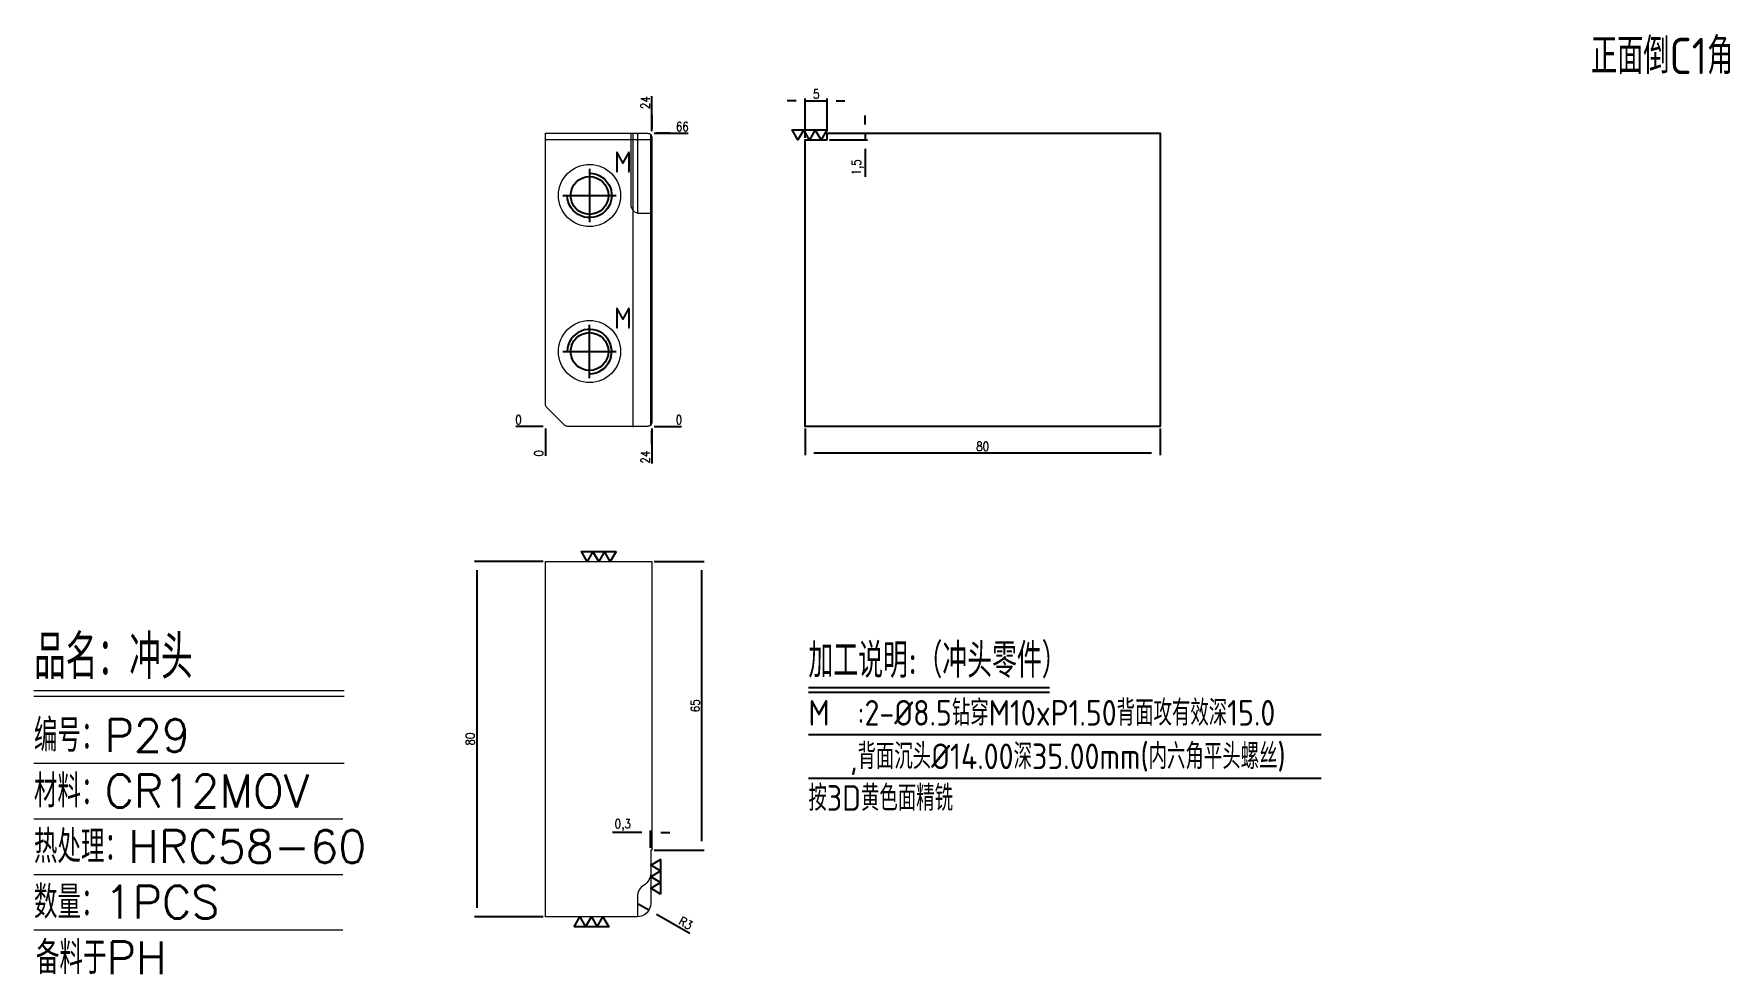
# Model space of a CAD drawing. Header units: millimetres. Extents: x 90238 to 90620, y 9297 to 9509.
import ezdxf
from ezdxf.enums import TextEntityAlignment as Align

# ---------------------------------------------------------------- set-up
doc = ezdxf.new("R2010")
doc.units = ezdxf.units.MM
doc.linetypes.add('CENTER', pattern=[0])
doc.linetypes.add('HIDDEN', pattern=[0])
for name, color, linetype in [('DIM', 4, 'Continuous'), ('PUNCH', 2, 'Continuous'), ('TEXT', 4, 'Continuous')]:
    doc.layers.add(name, color=color, linetype=linetype)
doc.styles.add('chinesef_fs', font='simplex.shx', dxfattribs={"bigfont": 'gbcbig.shx'})
doc.styles.add('gbenor', font='gbenor.shx', dxfattribs={"bigfont": 'gbcbig.shx'})
doc.styles.get("Standard").update_dxf_attribs({"font": 'txt.shx', "width": 0.85, "bigfont": 'ctxt.shx'})
doc.dimstyles.new('T-2-WX', dxfattribs={"dimtxt": 2, "dimasz": 2, "dimexe": 0.5, "dimexo": 0.5, "dimgap": 0.5, "dimtad": 1, "dimtxsty": 'Standard', "dimblk": 'OPEN30', "dimcen": 0, "dimazin": 3, "dimtfac": 1, "dimtmove": 0, "dimatfit": 3, "dimldrblk": 'OPEN30', "dimlwd": -1, "dimlwe": -1})

# ---------------------------------------------------------------- blocks, each defined once
blk = doc.blocks.new('*D7579')
at = {"layer": 'Defpoints', "color": 0}
for p in [(90353.51, 9389.93), (90338.06, 9309.93), (90353.51, 9309.93)]:
    blk.add_point(p, dxfattribs=at)
at = {"layer": 'DIM', "color": 0}
for p, q in [((90353.01, 9389.93), (90337.56, 9389.93)), ((90338.06, 9387.93), (90338.06, 9311.93)), ((90353.01, 9309.93), (90337.56, 9309.93))]:
    blk.add_line(p, q, dxfattribs=at)
at = {"layer": 'DIM', "color": 0, "insert": (90336.56, 9349.93), "char_height": 2, "attachment_point": 5, "rotation": 90}
blk.add_mtext('80', dxfattribs=at)
blk = doc.blocks.new('_Open30')
blk = doc.blocks.new('*D7580')
at = {"layer": 'Defpoints', "color": 0}
for p in [(90353.51, 9420.34), (90377.51, 9420.34), (90382.51, 9420.34)]:
    blk.add_point(p, dxfattribs=at)
at = {"layer": 'DIM', "color": 0}
blk.add_line((90378.01, 9420.34), (90384.14, 9420.34), dxfattribs=at)
at = {"layer": 'DIM', "color": 0, "insert": (90383.58, 9421.84), "char_height": 2, "attachment_point": 5}
blk.add_mtext('0', dxfattribs=at)
blk = doc.blocks.new('*D7581')
at = {"layer": 'Defpoints', "color": 0}
for p in [(90377.51, 9486.34), (90382.51, 9486.34), (90353.51, 9420.34)]:
    blk.add_point(p, dxfattribs=at)
at = {"layer": 'DIM', "color": 0}
for p, q in [((90378.01, 9486.34), (90381.51, 9486.34)), ((90381.51, 9486.34), (90378.51, 9486.34)), ((90378.51, 9486.34), (90385.68, 9486.34))]:
    blk.add_line(p, q, dxfattribs=at)
at = {"layer": 'DIM', "color": 0, "insert": (90384.35, 9487.84), "char_height": 2, "attachment_point": 5}
blk.add_mtext('66', dxfattribs=at)
blk = doc.blocks.new('*D7582')
at = {"layer": 'Defpoints', "color": 0}
for p in [(90348.51, 9420.34), (90353.51, 9420.34), (90353.51, 9420.34)]:
    blk.add_point(p, dxfattribs=at)
at = {"layer": 'DIM', "color": 0}
blk.add_line((90353.01, 9420.34), (90346.88, 9420.34), dxfattribs=at)
at = {"layer": 'DIM', "color": 0, "insert": (90347.44, 9421.84), "char_height": 2, "attachment_point": 5}
blk.add_mtext('0', dxfattribs=at)
blk = doc.blocks.new('*D7583')
at = {"layer": 'Defpoints', "color": 0}
for p in [(90353.51, 9420.34), (90377.51, 9420.34), (90377.51, 9415.34)]:
    blk.add_point(p, dxfattribs=at)
at = {"layer": 'DIM', "color": 0}
for p, q in [((90377.51, 9419.84), (90377.51, 9416.34)), ((90377.51, 9416.34), (90377.51, 9419.34)), ((90377.51, 9419.34), (90377.51, 9412))]:
    blk.add_line(p, q, dxfattribs=at)
at = {"layer": 'DIM', "color": 0, "insert": (90376.01, 9413.42), "char_height": 2, "attachment_point": 5, "rotation": 90}
blk.add_mtext('24', dxfattribs=at)
blk = doc.blocks.new('*D7584')
at = {"layer": 'Defpoints', "color": 0}
for p in [(90353.51, 9420.34), (90353.51, 9420.34), (90353.51, 9415.34)]:
    blk.add_point(p, dxfattribs=at)
at = {"layer": 'DIM', "color": 0}
blk.add_line((90353.51, 9419.84), (90353.51, 9413.7), dxfattribs=at)
at = {"layer": 'DIM', "color": 0, "insert": (90352.01, 9414.27), "char_height": 2, "attachment_point": 5, "rotation": 90}
blk.add_mtext('0', dxfattribs=at)
blk = doc.blocks.new('*D7585')
at = {"layer": 'Defpoints', "color": 0}
for p in [(90377.51, 9491.34), (90377.51, 9486.34), (90353.51, 9420.34)]:
    blk.add_point(p, dxfattribs=at)
at = {"layer": 'DIM', "color": 0}
for p, q in [((90377.51, 9487.34), (90377.51, 9494.67)), ((90377.51, 9486.84), (90377.51, 9490.34)), ((90377.51, 9490.34), (90377.51, 9487.34))]:
    blk.add_line(p, q, dxfattribs=at)
at = {"layer": 'DIM', "color": 0, "insert": (90376.01, 9493.25), "char_height": 2, "attachment_point": 5, "rotation": 90}
blk.add_mtext('24', dxfattribs=at)
blk = doc.blocks.new('*D7586')
at = {"layer": 'Defpoints', "color": 0}
for p in [(90377.51, 9389.93), (90388.74, 9389.93), (90377.51, 9324.93)]:
    blk.add_point(p, dxfattribs=at)
at = {"layer": 'DIM', "color": 0}
for p, q in [((90378.01, 9389.93), (90389.24, 9389.93)), ((90388.74, 9326.93), (90388.74, 9387.93)), ((90378.01, 9324.93), (90389.24, 9324.93))]:
    blk.add_line(p, q, dxfattribs=at)
at = {"layer": 'DIM', "color": 0, "insert": (90387.24, 9357.43), "char_height": 2, "attachment_point": 5, "rotation": 90}
blk.add_mtext('65', dxfattribs=at)
blk = doc.blocks.new('*D7587')
at = {"layer": 'Defpoints', "color": 0}
for p in [(90377.21, 9328.87), (90377.21, 9324.93), (90377.51, 9324.93)]:
    blk.add_point(p, dxfattribs=at)
at = {"layer": 'DIM', "color": 0}
for p, q in [((90375.21, 9328.87), (90368.65, 9328.87)), ((90377.21, 9325.43), (90377.21, 9329.37)), ((90377.51, 9328.87), (90377.21, 9328.87)), ((90377.51, 9325.43), (90377.51, 9329.37)), ((90379.51, 9328.87), (90381.51, 9328.87))]:
    blk.add_line(p, q, dxfattribs=at)
at = {"layer": 'DIM', "color": 0, "insert": (90370.93, 9330.56), "char_height": 2, "attachment_point": 5}
blk.add_mtext('0,3', dxfattribs=at)
blk = doc.blocks.new('*D7588')
at = {"layer": 'Defpoints', "color": 0}
for p in [(90374.21, 9312.93), (90376.82, 9311.45)]:
    blk.add_point(p, dxfattribs=at)
at = {"layer": 'DIM', "color": 0}
for p, q in [((90374.21, 9312.93), (90376.82, 9311.45)), ((90378.56, 9310.47), (90386.01, 9306.25))]:
    blk.add_line(p, q, dxfattribs=at)
at = {"layer": 'DIM', "color": 0, "insert": (90385.12, 9308.48), "char_height": 2, "attachment_point": 5, "rotation": 330.4794}
blk.add_mtext('R3', dxfattribs=at)
blk = doc.blocks.new('*D7589')
at = {"layer": 'Defpoints', "color": 0}
for p in [(90411.97, 9420.34), (90491.97, 9420.34), (90411.97, 9414.34)]:
    blk.add_point(p, dxfattribs=at)
at = {"layer": 'DIM', "color": 0}
for p, q in [((90411.97, 9419.84), (90411.97, 9413.84)), ((90491.97, 9419.84), (90491.97, 9413.84)), ((90489.97, 9414.34), (90413.97, 9414.34))]:
    blk.add_line(p, q, dxfattribs=at)
at = {"layer": 'DIM', "color": 0, "insert": (90451.97, 9415.84), "char_height": 2, "attachment_point": 5}
blk.add_mtext('80', dxfattribs=at)
blk = doc.blocks.new('*D7590')
at = {"layer": 'Defpoints', "color": 0}
for p in [(90416.97, 9493.68), (90411.97, 9484.84), (90416.97, 9486.34)]:
    blk.add_point(p, dxfattribs=at)
at = {"layer": 'DIM', "color": 0}
for p, q in [((90409.97, 9493.68), (90407.97, 9493.68)), ((90411.97, 9485.34), (90411.97, 9494.18)), ((90411.97, 9493.68), (90416.97, 9493.68)), ((90416.97, 9486.84), (90416.97, 9494.18)), ((90418.97, 9493.68), (90420.97, 9493.68))]:
    blk.add_line(p, q, dxfattribs=at)
at = {"layer": 'DIM', "color": 0, "insert": (90414.47, 9495.18), "char_height": 2, "attachment_point": 5}
blk.add_mtext('5', dxfattribs=at)
blk = doc.blocks.new('*D7591')
at = {"layer": 'Defpoints', "color": 0}
for p in [(90416.97, 9486.34), (90416.97, 9484.84), (90425.53, 9484.84)]:
    blk.add_point(p, dxfattribs=at)
at = {"layer": 'DIM', "color": 0}
for p, q in [((90425.53, 9488.34), (90425.53, 9490.34)), ((90417.47, 9486.34), (90426.03, 9486.34)), ((90417.47, 9484.84), (90426.03, 9484.84)), ((90425.53, 9486.34), (90425.53, 9484.84)), ((90425.53, 9482.84), (90425.53, 9476.52))]:
    blk.add_line(p, q, dxfattribs=at)
at = {"layer": 'DIM', "color": 0, "insert": (90423.84, 9478.68), "char_height": 2, "attachment_point": 5, "rotation": 90}
blk.add_mtext('1,5', dxfattribs=at)

msp = doc.modelspace()

# ---------------------------------------------------------------- linework, layer by layer
at = {"layer": 'DIM', "color": 4, "linetype": 'Continuous', "lineweight": 13}
for p, q in [((90238.326, 9360.875), (90308.225, 9360.875)), ((90238.326, 9359.587), (90308.225, 9359.587)), ((90238.326, 9344.496), (90308.225, 9344.496)), ((90238.326, 9331.982), (90307.921, 9331.982)), ((90238.326, 9319.468), (90307.921, 9319.468)), ((90238.326, 9306.954), (90307.921, 9306.954))]:
    msp.add_line(p, q, dxfattribs=at)
at = {"layer": 'PUNCH', "linetype": 'Continuous', "lineweight": 15}
msp.add_line((90377.511, 9484.835), (90353.511, 9484.835), dxfattribs=at)
at = {"layer": 'PUNCH', "linetype": 'HIDDEN', "lineweight": 15, "ltscale": 3}
for p, q in [((90374.211, 9486.335), (90374.211, 9468.337)), ((90377.211, 9420.482), (90377.211, 9486.05))]:
    msp.add_line(p, q, dxfattribs=at)
at = {"layer": 'PUNCH', "linetype": 'Continuous', "lineweight": 15}
for points in [[(90353.511, 9486.335), (90376.511, 9486.335, -0.4142136), (90377.511, 9485.335), (90377.511, 9421.337, -0.4142136), (90376.511, 9420.337), (90358.482, 9420.337, -0.1989124), (90357.775, 9420.63), (90353.804, 9424.601, -0.1989124), (90353.511, 9425.308)], [(90353.511, 9389.93), (90377.511, 9389.93), (90377.511, 9324.93), (90377.211, 9324.93), (90377.211, 9312.93, -0.4142136), (90374.211, 9309.93), (90353.511, 9309.93)]]:
    msp.add_lwpolyline(points, format="xyb", close=True, dxfattribs=at)
at = {"layer": 'PUNCH', "linetype": 'HIDDEN', "lineweight": 15, "ltscale": 3}
msp.add_lwpolyline([(90372.711, 9486.335), (90372.711, 9470.337, 0.4142136), (90374.711, 9468.337), (90377.511, 9468.337)], format="xyb", dxfattribs=at)
msp.add_lwpolyline([(90373.211, 9486.335), (90373.211, 9420.197)], dxfattribs=at)
at = {"layer": 'PUNCH'}
for points in [[(90363.441, 9477.335, -2.4142136), (90358.441, 9472.335)], [(90363.441, 9432.197, 2.4142136), (90358.441, 9437.197)]]:
    msp.add_lwpolyline(points, format="xyb", dxfattribs=at)
at = {"layer": 'PUNCH', "linetype": 'CENTER'}
for points in [[(90363.441, 9478.335), (90363.441, 9466.335)], [(90357.441, 9472.335), (90369.441, 9472.335)], [(90363.441, 9431.197), (90363.441, 9443.197)], [(90357.441, 9437.197), (90369.441, 9437.197)]]:
    msp.add_lwpolyline(points, dxfattribs=at)
at = {"layer": 'PUNCH', "linetype": 'HIDDEN', "lineweight": 15}
msp.add_lwpolyline([(90377.211, 9319.657, -0.2679492), (90375.711, 9317.059, 0.2679492), (90374.211, 9314.461), (90374.211, 9309.93)], format="xyb", dxfattribs=at)
at = {"layer": 'PUNCH', "linetype": 'HIDDEN', "lineweight": 15, "ltscale": 3}
for centre in [(90363.441, 9472.335), (90363.441, 9437.197)]:
    msp.add_circle(centre, 7, dxfattribs=at)
at = {"layer": 'PUNCH'}
for centre in [(90363.441, 9472.335), (90363.441, 9437.197)]:
    msp.add_circle(centre, 4.25, dxfattribs=at)
at = {"layer": 'TEXT', "color": 3}
for p, q in [((90412.739, 9361.516), (90467.06, 9361.516)), ((90412.739, 9360.508), (90467.06, 9360.508)), ((90412.739, 9350.947), (90528.214, 9350.947)), ((90412.739, 9341.155), (90528.214, 9341.155))]:
    msp.add_line(p, q, dxfattribs=at)
at = {"layer": 'TEXT'}
for points in [[(90416.871, 9487.085), (90415.572, 9484.835), (90414.273, 9487.085), (90412.974, 9484.835), (90411.675, 9487.085), (90410.376, 9484.835), (90409.077, 9487.085), (90416.871, 9487.085)], [(90369.408, 9392.18), (90368.109, 9389.93), (90366.81, 9392.18), (90365.511, 9389.93), (90364.212, 9392.18), (90362.913, 9389.93), (90361.614, 9392.18), (90369.408, 9392.18)], [(90379.461, 9315.033), (90377.211, 9316.332), (90379.461, 9317.631), (90377.211, 9318.93), (90379.461, 9320.229), (90377.211, 9321.528), (90379.461, 9322.827), (90379.461, 9315.033)], [(90359.964, 9307.68), (90361.263, 9309.93), (90362.562, 9307.68), (90363.861, 9309.93), (90365.16, 9307.68), (90366.459, 9309.93), (90367.758, 9307.68), (90359.964, 9307.68)]]:
    msp.add_lwpolyline(points, close=True, dxfattribs=at)
at = {"layer": 'TEXT', "color": 2}
msp.add_lwpolyline([(90416.97, 9484.835), (90416.97, 9486.335), (90491.97, 9486.335), (90491.97, 9420.337), (90411.97, 9420.337), (90411.97, 9484.835)], close=True, dxfattribs=at)

# ---------------------------------------------------------------- texts
at = {"layer": 'DIM', "color": 3, "linetype": 'Continuous', "lineweight": 13, "style": 'chinesef_fs'}
for s, height, p in [('品名：冲头', 9.9377, (90238.326, 9363.452)), ('编号：P29', 7.3613, (90238.326, 9347.073)), ('材料：CR12MOV', 7.3613, (90238.326, 9334.559)), ('热处理：HRC58-60', 7.36126, (90238.326, 9322.044)), ('数量：1PCS', 7.3613, (90238.326, 9309.53)), ('备料于PH', 7.3613, (90238.774, 9297.016))]:
    msp.add_text(s, height=height, dxfattribs=at).set_placement(p)
at = {"layer": 'TEXT', "color": 4, "lineweight": 18, "style": 'gbenor'}
msp.add_text('正面倒C1角', height=8.1761, dxfattribs=at).set_placement((90588.983, 9499.656))
at = {"layer": 'TEXT', "color": 4, "style": 'gbenor'}
for p in [(90370.964, 9479.859), (90370.964, 9444.72)]:
    msp.add_text('M', height=4.8, dxfattribs=at).set_placement(p, align=Align.MIDDLE_CENTER)
for s, height, p in [('加工说明:（冲头零件）', 7.776, (90412.739, 9363.734)), ('M  :2-%%C8.5钻穿M10xP1.50背面攻有效深15.0', 5.76, (90412.739, 9352.963)), ('   ,背面沉头%%c14.00深35.00mm(内六角平头螺丝)', 5.76, (90412.739, 9343.171))]:
    msp.add_text(s, height=height, dxfattribs=at).set_placement(p)
at = {"layer": 'TEXT', "color": 2, "style": 'gbenor'}
msp.add_text('按3D黄色面精铣', height=5.76, dxfattribs=at).set_placement((90412.739, 9333.789))

# ---------------------------------------------------------------- dimensions: what is measured, and where the dimension line sits
at = {"layer": 'DIM'}
for base, p1, p2, picture, middle in [((90416.97, 9493.68), (90411.97, 9484.835), (90416.97, 9486.335), '*D7590', (90414.47, 9495.18)), ((90411.97, 9414.337), (90491.97, 9420.337), (90411.97, 9420.337), '*D7589', (90451.97, 9415.837)), ((90377.211, 9328.869), (90377.511, 9324.93), (90377.211, 9324.93), '*D7587', (90370.93, 9330.559))]:
    dim = msp.add_linear_dim(base=base, p1=p1, p2=p2, dimstyle='T-2-WX', dxfattribs=at)
    dim.commit()
    dim.dimension.update_dxf_attribs({"geometry": picture, "text_midpoint": middle})
for feature_location, offset, dtype, origin, picture, middle in [((90377.511, 9486.335), (0, 5), 1, (90353.511, 9420.337), '*D7585', (90376.011, 9493.252)), ((90377.511, 9486.335), (5, 0), 0, (90353.511, 9420.337), '*D7581', (90384.347, 9487.836)), ((90353.510954484, 9420.336728945), (-5, 0), 0, (90353.510954484, 9420.336728945), '*D7582', (90347.444287817, 9421.836728945)), ((90377.510954504, 9420.336728945), (5, 0), 0, (90353.510954484, 9420.336728945), '*D7580', (90383.577621171, 9421.836728945)), ((90353.510954484, 9420.336728945), (0, -5), 1, (90353.510954484, 9420.336728945), '*D7584', (90352.010954484, 9414.270062279)), ((90377.511, 9420.337), (0, -5), 1, (90353.511, 9420.337), '*D7583', (90376.011, 9413.42))]:
    dim = msp.add_ordinate_dim(feature_location=feature_location, offset=offset, dtype=dtype, origin=origin, dimstyle='T-2-WX', dxfattribs=at)
    dim.commit()
    dim.dimension.update_dxf_attribs({"geometry": picture, "text_midpoint": middle})
for base, p1, p2, picture, middle in [((90425.527, 9484.835), (90416.97, 9486.335), (90416.97, 9484.835), '*D7591', (90423.836, 9478.676)), ((90338.056, 9309.93), (90353.511, 9389.93), (90353.511, 9309.93), '*D7579', (90336.556, 9349.93)), ((90388.741, 9389.93), (90377.511, 9324.93), (90377.511, 9389.93), '*D7586', (90387.241, 9357.43))]:
    dim = msp.add_linear_dim(base=base, p1=p1, p2=p2, angle=90, dimstyle='T-2-WX', dxfattribs=at)
    dim.commit()
    dim.dimension.update_dxf_attribs({"geometry": picture, "text_midpoint": middle})
dim = msp.add_radius_dim(center=(90374.211, 9312.93), mpoint=(90376.821, 9311.452), dimstyle='T-2-WX', dxfattribs=at)
dim.commit()
dim.dimension.update_dxf_attribs({"geometry": '*D7588', "text_midpoint": (90384.38, 9307.172), "dimtype": 164})

doc.saveas('drawing.dxf')
